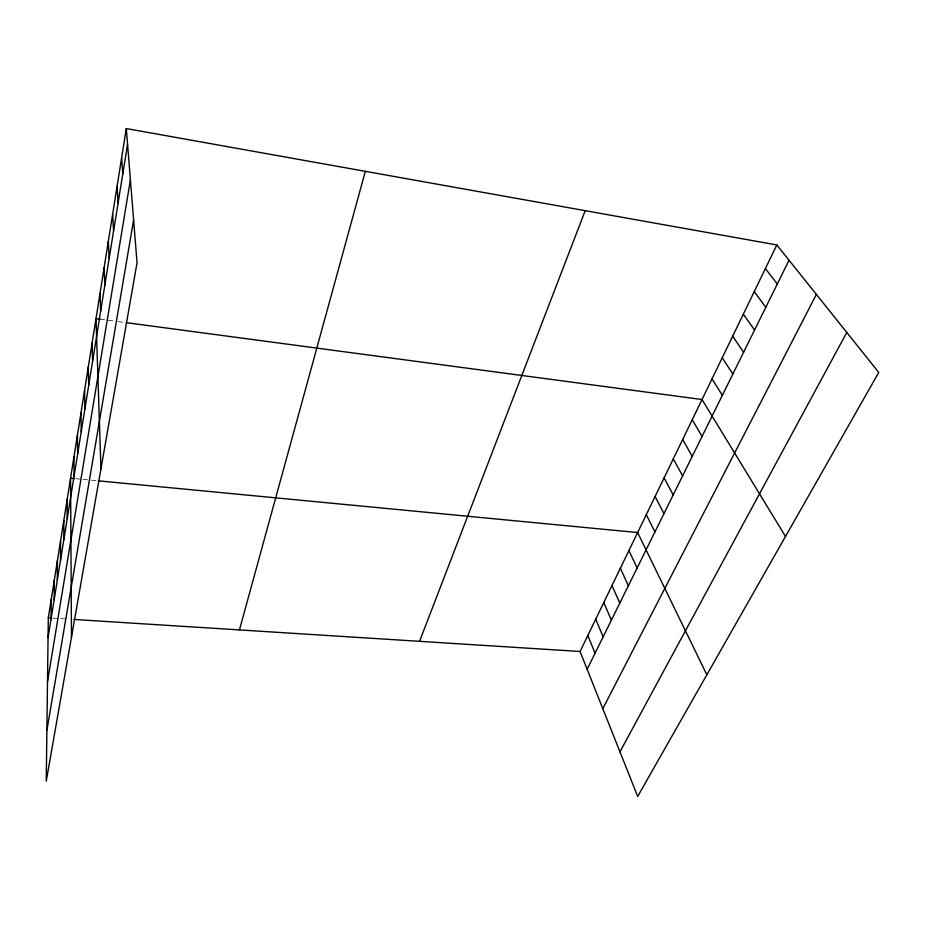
<?xml version="1.0" encoding="UTF-8"?>
<svg xmlns="http://www.w3.org/2000/svg" width="925" height="925" viewBox="0 0 925 925"><rect width="100%" height="100%" fill="white"/><g stroke="black" fill="none" stroke-linecap="round" stroke-linejoin="round"><path stroke-width="0.69" stroke-dasharray="4.62 3.47" d="M52.563 618.097L66.75 618.987M76.116 478.711L81.677 479.243M83.065 479.381L90.002 480.04M91.39 480.179L96.952 480.711M100.12 319.183L116.619 321.38M117.995 321.565L124.875 322.49"/><path stroke-width="1.39" d="M63.837 539.703L63.837 520.382M60.53 560.18L60.587 540.755M57.304 580.206L57.419 560.677M54.159 599.77L54.309 580.148M51.072 618.894L51.28 599.192M126.297 128.563L48.308 617.819L46.25 781.197L137.039 262.758L126.297 128.563L776.827 244.952L878.75 372.451L637.683 796.437L580.079 651.489L776.827 244.952M48.054 637.591L127.557 144.265M47.499 681.679L130.402 179.808M46.886 730.38L133.616 219.919M239.436 629.925L365.34 171.333M419.557 641.326L585.201 210.669M587.144 669.272L789.037 260.214M602.811 708.677L816.37 294.416M619.958 751.84L846.78 332.468M48.308 617.819L51.141 618.004M73.838 619.438L580.079 651.489M74.728 478.583L70.566 478.179L71.468 637.232M98.339 480.838L637.637 532.546L706.839 674.811M100.12 319.183L96.003 318.628L100.941 468.882M126.251 322.663L702.017 399.531L785.498 536.454M765.403 268.551L777.278 284.044M754.245 291.618L765.784 307.308M743.33 314.165L754.557 330.052M732.658 336.214L743.596 352.286M722.217 357.79L732.866 374.024M712.007 378.892L722.367 395.287M692.235 419.742L702.063 436.427M682.662 439.537L692.235 456.349M673.284 458.904L682.615 475.843M664.092 477.89L673.192 494.933M655.097 496.482L663.965 513.629M646.286 514.693L654.923 531.933M628.919 550.572L637.128 567.996M620.363 568.239L628.376 585.733M611.992 585.548L619.796 603.112M603.771 602.522L611.39 620.155M595.723 619.16L603.146 636.851M587.826 635.487L595.064 653.212M121.614 157.921L122.771 173.992M117.07 186.48L118.111 202.899M112.63 214.299L113.567 231.042M108.306 241.39L109.162 258.433M104.097 267.799L104.86 285.108M100.004 293.537L100.663 311.112M92.095 343.106L92.604 361.143M88.291 366.994L88.719 385.228M84.58 390.292L84.938 408.734M80.949 413.047L81.238 431.663M77.411 435.27L77.631 454.048M73.942 456.973L74.116 475.901M67.167 499.523L67.213 518.728"/></g></svg>
